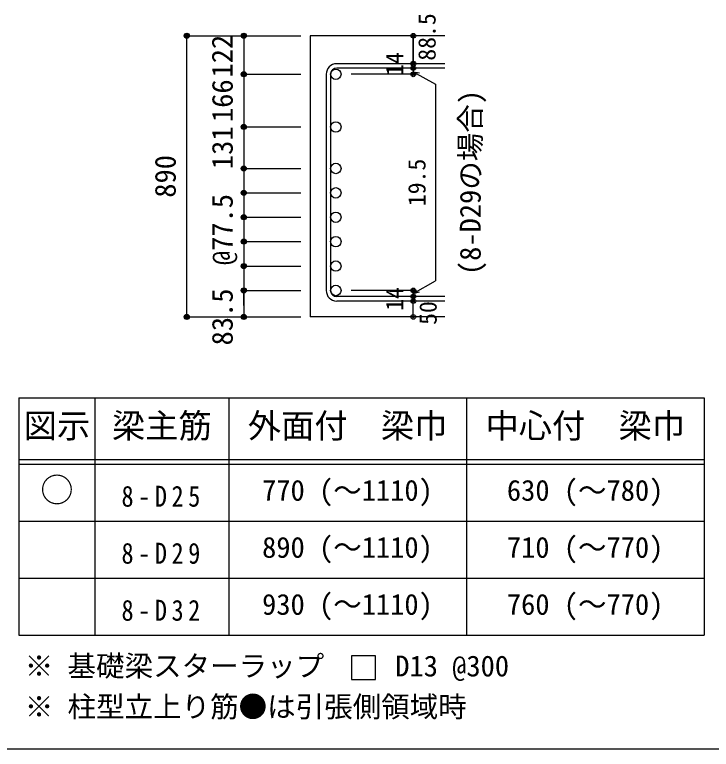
# Model space of a CAD drawing. Units: millimetres at full size, sheet at 1:30, with parts at other scales. Extents: x -5973 to 5954, y -4195 to 4201.
# Drawn here: x 1434 to 3633, y -4195 to -1876 of the extents above; entities that cross this region are included whole.
import ezdxf
from ezdxf.enums import TextEntityAlignment as Align

# ---------------------------------------------------------------- set-up
doc = ezdxf.new("R2010")
doc.units = ezdxf.units.MM
doc.header["$LTSCALE"] = 30
doc.header["$PDMODE"] = 32
doc.header["$PDSIZE"] = 15
for name, color, linetype in [('0-1_躯体線', 2, 'Continuous'), ('0-5_基礎梁筋', 7, 'Continuous'), ('0-6_スタラップ筋', 7, 'Continuous'), ('0-7_文字', 4, 'Continuous'), ('0-D_寸法', 4, 'Continuous'), ('6-7_文字', 7, 'Continuous'), ('6-E_枠', 7, 'Continuous'), ('F-0_枠', 6, 'Continuous')]:
    doc.layers.add(name, color=color, linetype=linetype)
doc.styles.add('ＭＳ ゴシック', font='')
doc.styles.get('ＭＳ ゴシック').set_extended_font_data('MS Gothic')

msp = doc.modelspace()

# ---------------------------------------------------------------- linework, layer by layer
at = {"layer": '0-1_躯体線'}
for p, q in [((2792.44, -1942.78), (2367.44, -1942.78)), ((2367.44, -1942.78), (2367.44, -2830.28)), ((2792.44, -2830.28), (2367.44, -2830.28))]:
    msp.add_line(p, q, dxfattribs=at)
at = {"layer": '0-5_基礎梁筋', "color": 3}
for centre in [(2447.94, -2064.48), (2447.94, -2230.78), (2447.94, -2361.78), (2447.94, -2438.78), (2447.94, -2515.78), (2447.94, -2592.78), (2447.94, -2669.78), (2447.94, -2746.78), (2447.94, -2746.78)]:
    msp.add_circle(centre, 16.5, dxfattribs=at)
at = {"layer": '0-6_スタラップ筋'}
for p, q in [((2792.44, -2030.98), (2450.94, -2030.98)), ((2792.44, -2044.98), (2450.94, -2044.98)), ((2417.44, -2064.48), (2417.44, -2746.78)), ((2431.44, -2064.48), (2431.44, -2746.78)), ((2792.44, -2766.28), (2450.94, -2766.28)), ((2792.44, -2780.28), (2450.94, -2780.28))]:
    msp.add_line(p, q, dxfattribs=at)
for centre, radius, start, end in [((2450.94, -2064.48), 33.5, 90, 180), ((2450.94, -2064.48), 19.5, 90, 180), ((2450.94, -2746.78), 33.5, 180, 270), ((2450.94, -2746.78), 19.5, 180, 270)]:
    msp.add_arc(centre, radius, start, end, dxfattribs=at)
at = {"layer": '0-D_寸法'}
for p, q in [((1977.44, -1942.78), (2157.44, -1942.78)), ((1977.44, -1942.78), (2157.44, -1942.78)), ((1977.44, -2830.28), (1977.44, -1942.78)), ((2157.44, -1942.78), (2337.44, -1942.78)), ((2157.44, -1942.78), (2337.44, -1942.78)), ((2157.44, -1942.78), (2157.44, -2064.48)), ((2692.44, -2044.98), (2692.44, -2030.98)), ((2692.44, -2047.48), (2692.44, -2064.48)), ((2692.44, -2057.23), (2711.76, -2059.9)), ((2692.44, -2057.23), (2762.5, -2095.18)), ((2157.44, -2064.48), (2337.44, -2064.48)), ((2157.44, -2064.48), (2337.44, -2064.48)), ((2692.44, -2064.48), (2496.35, -2064.48)), ((2762.5, -2095.18), (2762.5, -2716.08)), ((2157.44, -2230.78), (2337.44, -2230.78)), ((2157.44, -2230.78), (2337.44, -2230.78)), ((2157.44, -2361.78), (2337.44, -2361.78)), ((2157.44, -2361.78), (2337.44, -2361.78)), ((2157.44, -2438.78), (2337.44, -2438.78)), ((2157.44, -2438.78), (2337.44, -2438.78)), ((2157.44, -2515.78), (2337.44, -2515.78)), ((2157.44, -2515.78), (2337.44, -2515.78)), ((2157.44, -2592.78), (2337.44, -2592.78)), ((2157.44, -2592.78), (2337.44, -2592.78)), ((2157.44, -2669.78), (2337.44, -2669.78)), ((2157.44, -2669.78), (2337.44, -2669.78)), ((2692.44, -2756.53), (2762.5, -2716.08)), ((2157.44, -2746.78), (2337.44, -2746.78)), ((2157.44, -2746.78), (2337.44, -2746.78)), ((2157.44, -2746.78), (2337.44, -2746.78)), ((2692.44, -2746.78), (2496.35, -2746.78)), ((2692.44, -2766.28), (2692.44, -2746.78)), ((2692.44, -2756.53), (2711.76, -2751.35)), ((2692.44, -2780.28), (2692.44, -2766.28)), ((2692.44, -2830.28), (2692.44, -2780.28)), ((1977.44, -2830.28), (2157.44, -2830.28)), ((2157.44, -2830.28), (2337.44, -2830.28))]:
    msp.add_line(p, q, dxfattribs=at)
for points in [[(2692.44, -1942.78), (2692.44, -2030.98), (2692.44, -1942.78)], [(2157.44, -2064.48), (2157.44, -2230.78), (2157.44, -2361.78)], [(2157.44, -2361.78), (2157.44, -2438.78), (2157.44, -2515.78), (2157.44, -2592.78), (2157.44, -2669.78), (2157.44, -2746.78)], [(2157.44, -2794.25), (2157.44, -2746.78), (2157.44, -2830.28)]]:
    msp.add_lwpolyline(points, dxfattribs=at)
for centre, radius in [((1977.44, -1942.78), 8), ((1977.44, -1942.78), 7.2), ((1977.44, -1942.78), 6.4), ((1977.44, -1942.78), 5.6), ((1977.44, -1942.78), 4.8), ((1977.44, -1942.78), 4), ((1977.44, -1942.78), 3.2), ((1977.44, -1942.78), 2.4), ((1977.44, -1942.78), 1.6), ((1977.44, -1942.78), 0.8), ((2157.44, -1942.78), 8), ((2157.44, -1942.78), 7.2), ((2157.44, -1942.78), 6.4), ((2157.44, -1942.78), 5.6), ((2157.44, -1942.78), 4.8), ((2157.44, -1942.78), 4), ((2157.44, -1942.78), 3.2), ((2157.44, -1942.78), 2.4), ((2157.44, -1942.78), 1.6), ((2157.44, -1942.78), 0.8), ((2692.44, -1942.78), 4), ((2692.44, -1942.78), 3.6), ((2692.44, -1942.78), 3.2), ((2692.44, -1942.78), 2.8), ((2692.44, -1942.78), 2.4), ((2692.44, -1942.78), 2), ((2692.44, -1942.78), 1.6), ((2692.44, -1942.78), 1.2), ((2692.44, -1942.78), 0.8), ((2692.44, -1942.78), 0.4), ((2692.44, -2030.98), 4), ((2692.44, -2030.98), 3.6), ((2692.44, -2030.98), 3.2), ((2692.44, -2030.98), 2.8), ((2692.44, -2030.98), 2.4), ((2692.44, -2030.98), 2), ((2692.44, -2030.98), 1.6), ((2692.44, -2030.98), 1.2), ((2692.44, -2030.98), 0.8), ((2692.44, -2030.98), 0.4), ((2157.44, -2064.48), 8), ((2157.44, -2064.48), 7.2), ((2157.44, -2064.48), 6.4), ((2157.44, -2064.48), 5.6), ((2157.44, -2064.48), 4.8), ((2157.44, -2064.48), 4), ((2157.44, -2064.48), 3.2), ((2157.44, -2064.48), 2.4), ((2157.44, -2064.48), 1.6), ((2157.44, -2064.48), 0.8), ((2692.44, -2044.98), 4), ((2692.44, -2064.48), 4), ((2692.44, -2044.98), 3.6), ((2692.44, -2064.48), 3.6), ((2692.44, -2044.98), 3.2), ((2692.44, -2064.48), 3.2), ((2692.44, -2044.98), 2.8), ((2692.44, -2064.48), 2.8), ((2692.44, -2044.98), 2.4), ((2692.44, -2064.48), 2.4), ((2692.44, -2044.98), 2), ((2692.44, -2064.48), 2), ((2692.44, -2044.98), 1.6), ((2692.44, -2064.48), 1.6), ((2692.44, -2044.98), 1.2), ((2692.44, -2064.48), 1.2), ((2692.44, -2044.98), 0.8), ((2692.44, -2064.48), 0.8), ((2692.44, -2044.98), 0.4), ((2692.44, -2064.48), 0.4), ((2157.44, -2230.78), 8), ((2157.44, -2230.78), 7.2), ((2157.44, -2230.78), 6.4), ((2157.44, -2230.78), 5.6), ((2157.44, -2230.78), 4.8), ((2157.44, -2230.78), 4), ((2157.44, -2230.78), 3.2), ((2157.44, -2230.78), 2.4), ((2157.44, -2230.78), 1.6), ((2157.44, -2230.78), 0.8), ((2157.44, -2361.78), 8), ((2157.44, -2361.78), 7.2), ((2157.44, -2361.78), 6.4), ((2157.44, -2361.78), 5.6), ((2157.44, -2361.78), 4.8), ((2157.44, -2361.78), 4), ((2157.44, -2361.78), 3.2), ((2157.44, -2361.78), 2.4), ((2157.44, -2361.78), 1.6), ((2157.44, -2361.78), 0.8), ((2157.44, -2438.78), 8), ((2157.44, -2438.78), 7.2), ((2157.44, -2438.78), 6.4), ((2157.44, -2438.78), 5.6), ((2157.44, -2438.78), 4.8), ((2157.44, -2438.78), 4), ((2157.44, -2438.78), 3.2), ((2157.44, -2438.78), 2.4), ((2157.44, -2438.78), 1.6), ((2157.44, -2438.78), 0.8), ((2157.44, -2515.78), 8), ((2157.44, -2515.78), 7.2), ((2157.44, -2515.78), 6.4), ((2157.44, -2515.78), 5.6), ((2157.44, -2515.78), 4.8), ((2157.44, -2515.78), 4), ((2157.44, -2515.78), 3.2), ((2157.44, -2515.78), 2.4), ((2157.44, -2515.78), 1.6), ((2157.44, -2515.78), 0.8), ((2157.44, -2592.78), 8), ((2157.44, -2592.78), 7.2), ((2157.44, -2592.78), 6.4), ((2157.44, -2592.78), 5.6), ((2157.44, -2592.78), 4.8), ((2157.44, -2592.78), 4), ((2157.44, -2592.78), 3.2), ((2157.44, -2592.78), 2.4), ((2157.44, -2592.78), 1.6), ((2157.44, -2592.78), 0.8), ((2157.44, -2669.78), 8), ((2157.44, -2669.78), 7.2), ((2157.44, -2669.78), 6.4), ((2157.44, -2669.78), 5.6), ((2157.44, -2669.78), 4.8), ((2157.44, -2669.78), 4), ((2157.44, -2669.78), 3.2), ((2157.44, -2669.78), 2.4), ((2157.44, -2669.78), 1.6), ((2157.44, -2669.78), 0.8), ((2157.44, -2746.78), 8), ((2157.44, -2746.78), 8), ((2157.44, -2746.78), 7.2), ((2157.44, -2746.78), 7.2), ((2157.44, -2746.78), 6.4), ((2157.44, -2746.78), 6.4), ((2157.44, -2746.78), 5.6), ((2157.44, -2746.78), 5.6), ((2157.44, -2746.78), 4.8), ((2157.44, -2746.78), 4.8), ((2157.44, -2746.78), 4), ((2157.44, -2746.78), 4), ((2157.44, -2746.78), 3.2), ((2157.44, -2746.78), 3.2), ((2157.44, -2746.78), 2.4), ((2157.44, -2746.78), 2.4), ((2157.44, -2746.78), 1.6), ((2157.44, -2746.78), 1.6), ((2157.44, -2746.78), 0.8), ((2157.44, -2746.78), 0.8), ((2692.44, -2746.78), 4), ((2692.44, -2746.78), 3.6), ((2692.44, -2746.78), 3.2), ((2692.44, -2746.78), 2.8), ((2692.44, -2746.78), 2.4), ((2692.44, -2746.78), 2), ((2692.44, -2746.78), 1.6), ((2692.44, -2746.78), 1.2), ((2692.44, -2746.78), 0.8), ((2692.44, -2746.78), 0.4), ((2692.44, -2764.28), 4), ((2692.44, -2766.28), 4), ((2692.44, -2780.28), 4), ((2692.44, -2764.28), 3.6), ((2692.44, -2766.28), 3.6), ((2692.44, -2780.28), 3.6), ((2692.44, -2764.28), 3.2), ((2692.44, -2766.28), 3.2), ((2692.44, -2780.28), 3.2), ((2692.44, -2766.28), 2.8), ((2692.44, -2780.28), 2.8), ((2692.44, -2766.28), 2.4), ((2692.44, -2780.28), 2.4), ((2692.44, -2766.28), 2), ((2692.44, -2780.28), 2), ((2692.44, -2766.28), 1.6), ((2692.44, -2780.28), 1.6), ((2692.44, -2766.28), 1.2), ((2692.44, -2780.28), 1.2), ((2692.44, -2766.28), 0.8), ((2692.44, -2780.28), 0.8), ((2692.44, -2766.28), 0.4), ((2692.44, -2780.28), 0.4), ((1977.44, -2830.28), 8), ((1977.44, -2830.28), 7.2), ((1977.44, -2830.28), 6.4), ((1977.44, -2830.28), 5.6), ((1977.44, -2830.28), 4.8), ((1977.44, -2830.28), 4), ((1977.44, -2830.28), 3.2), ((1977.44, -2830.28), 2.4), ((1977.44, -2830.28), 1.6), ((2157.44, -2830.28), 8), ((2157.44, -2830.28), 7.2), ((2157.44, -2830.28), 6.4), ((2157.44, -2830.28), 5.6), ((2157.44, -2830.28), 4.8), ((2157.44, -2830.28), 4), ((2157.44, -2830.28), 3.2), ((2157.44, -2830.28), 2.4), ((2157.44, -2830.28), 1.6), ((2692.44, -2830.28), 2.8), ((2692.44, -2830.28), 2.4), ((2692.44, -2830.28), 2), ((2692.44, -2830.28), 1.6), ((1977.44, -2830.28), 0.8), ((2157.44, -2830.28), 0.8), ((2692.44, -2830.28), 1.2), ((2692.44, -2830.28), 0.8), ((2692.44, -2830.28), 0.4)]:
    msp.add_circle(centre, radius, dxfattribs=at)
at = {"layer": '0-D_寸法', "color": 7}
for p in [(1977.44, -1942.78), (1977.44, -1942.78), (2157.44, -1942.78), (2157.44, -1942.78), (2692.44, -1942.78), (2692.44, -2030.98), (2692.44, -2044.98), (2157.44, -2064.48), (2157.44, -2064.48), (2692.44, -2064.48), (2157.44, -2230.78), (2157.44, -2230.78), (2157.44, -2361.78), (2157.44, -2361.78), (2157.44, -2438.78), (2157.44, -2438.78), (2157.44, -2515.78), (2157.44, -2515.78), (2157.44, -2592.78), (2157.44, -2592.78), (2157.44, -2669.78), (2157.44, -2669.78), (2157.44, -2746.78), (2157.44, -2746.78), (2157.44, -2746.78), (2692.44, -2746.78), (2692.44, -2766.28), (2692.44, -2780.28), (1977.44, -2830.28), (1977.44, -2830.28), (1977.44, -2830.28), (2157.44, -2830.28), (2157.44, -2830.28), (2157.44, -2830.28), (2692.44, -2830.28)]:
    msp.add_point(p, dxfattribs=at)
at = {"layer": '6-7_文字'}
msp.add_lwpolyline([(2497.82, -3974.79), (2572.82, -3974.79), (2572.82, -3899.79), (2497.82, -3899.79)], close=True, dxfattribs=at)
at = {"layer": '6-E_枠', "color": 3}
for p, q in [((1447.71, -3085.43), (1447.71, -3835.43)), ((1447.71, -3085.43), (3610.24, -3085.43)), ((3610.24, -3085.43), (3610.24, -3835.43)), ((1447.71, -3835.43), (3610.24, -3835.43))]:
    msp.add_line(p, q, dxfattribs=at)
at = {"layer": '6-E_枠'}
for p, q in [((1687.71, -3085.43), (1687.71, -3835.43)), ((2110.24, -3085.43), (2110.24, -3835.43)), ((2860.24, -3085.43), (2860.24, -3835.43)), ((1447.71, -3280.43), (3610.24, -3280.43)), ((1447.71, -3295.43), (3610.24, -3295.43)), ((1447.71, -3475.43), (3610.24, -3475.43)), ((1447.71, -3655.43), (3610.24, -3655.43))]:
    msp.add_line(p, q, dxfattribs=at)
at = {"layer": 'F-0_枠'}
msp.add_line((5954.1, -4195.24), (-5972.88, -4195.24), dxfattribs=at)

# ---------------------------------------------------------------- texts
at = {"layer": '0-7_文字', "color": 7, "style": 'ＭＳ ゴシック'}
msp.add_text('(8-D29の場合)', height=65.98, rotation=90, dxfattribs=at).set_placement((2924.94, -2698.23), align=Align.BOTTOM_LEFT)
at = {"layer": '0-D_寸法', "style": 'ＭＳ ゴシック'}
for s, height, p in [('88.5', 54.99, (2779.39, -2021.49)), ('122', 65.98, (2141.86, -2074.57)), ('14', 54.99, (2677.21, -2069.64)), ('166', 65.98, (2142.44, -2215.13)), ('131', 65.98, (2142.44, -2363.78)), ('890', 65.98, (1962.44, -2454.03)), ('19.5', 54.99, (2747.5, -2480.63)), ('@77.5', 65.98, (2142.44, -2666.78)), ('83.5', 65.98, (2142.44, -2920.28)), ('14', 54.99, (2677.18, -2810.96)), ('50', 54.99, (2782.76, -2855.45))]:
    msp.add_text(s, height=height, rotation=90, dxfattribs=at).set_placement(p, align=Align.BOTTOM_LEFT)
at = {"layer": '6-7_文字', "color": 2, "style": 'ＭＳ ゴシック'}
for s, p in [('図示', (1462.71, -3235.43)), ('梁主筋', (1741.48, -3235.43)), ('外面付\u3000梁巾', (2170.24, -3235.43)), ('中心付\u3000梁巾', (2920.24, -3235.43)), ('○', (1515.21, -3437.93))]:
    msp.add_text(s, height=76.98, dxfattribs=at).set_placement(p, align=Align.BOTTOM_LEFT)
at = {"layer": '6-7_文字', "style": 'ＭＳ ゴシック'}
for s, p in [('770 (～1110)', (2215.24, -3430.43)), ('630 (～780)', (2987.74, -3430.43)), ('890 (～1110)', (2215.24, -3610.43)), ('710 (～770)', (2987.74, -3610.43)), ('930 (～1110)', (2215.24, -3790.43)), ('760 (～770)', (2987.74, -3790.43)), ('※ 基礎梁スターラップ     D13 @300', (1466.27, -3985.01)), ('※ 柱型立上り筋●は引張側領域時', (1466.27, -4113.51))]:
    msp.add_text(s, height=65.98, dxfattribs=at).set_placement(p, align=Align.BOTTOM_LEFT)
at = {"layer": '6-7_文字', "char_height": 65.98, "attachment_point": 7, "style": 'ＭＳ ゴシック'}
for s, insert in [('\\T1.38;\\W0.85;8-D25', (1771.48, -3430.43)), ('\\T1.38;\\W0.85;8-D29', (1771.48, -3610.43)), ('\\T1.38;\\W0.85;8-D32', (1771.48, -3790.43))]:
    msp.add_mtext(s, dxfattribs=dict(at, insert=insert))

doc.saveas('drawing.dxf')
